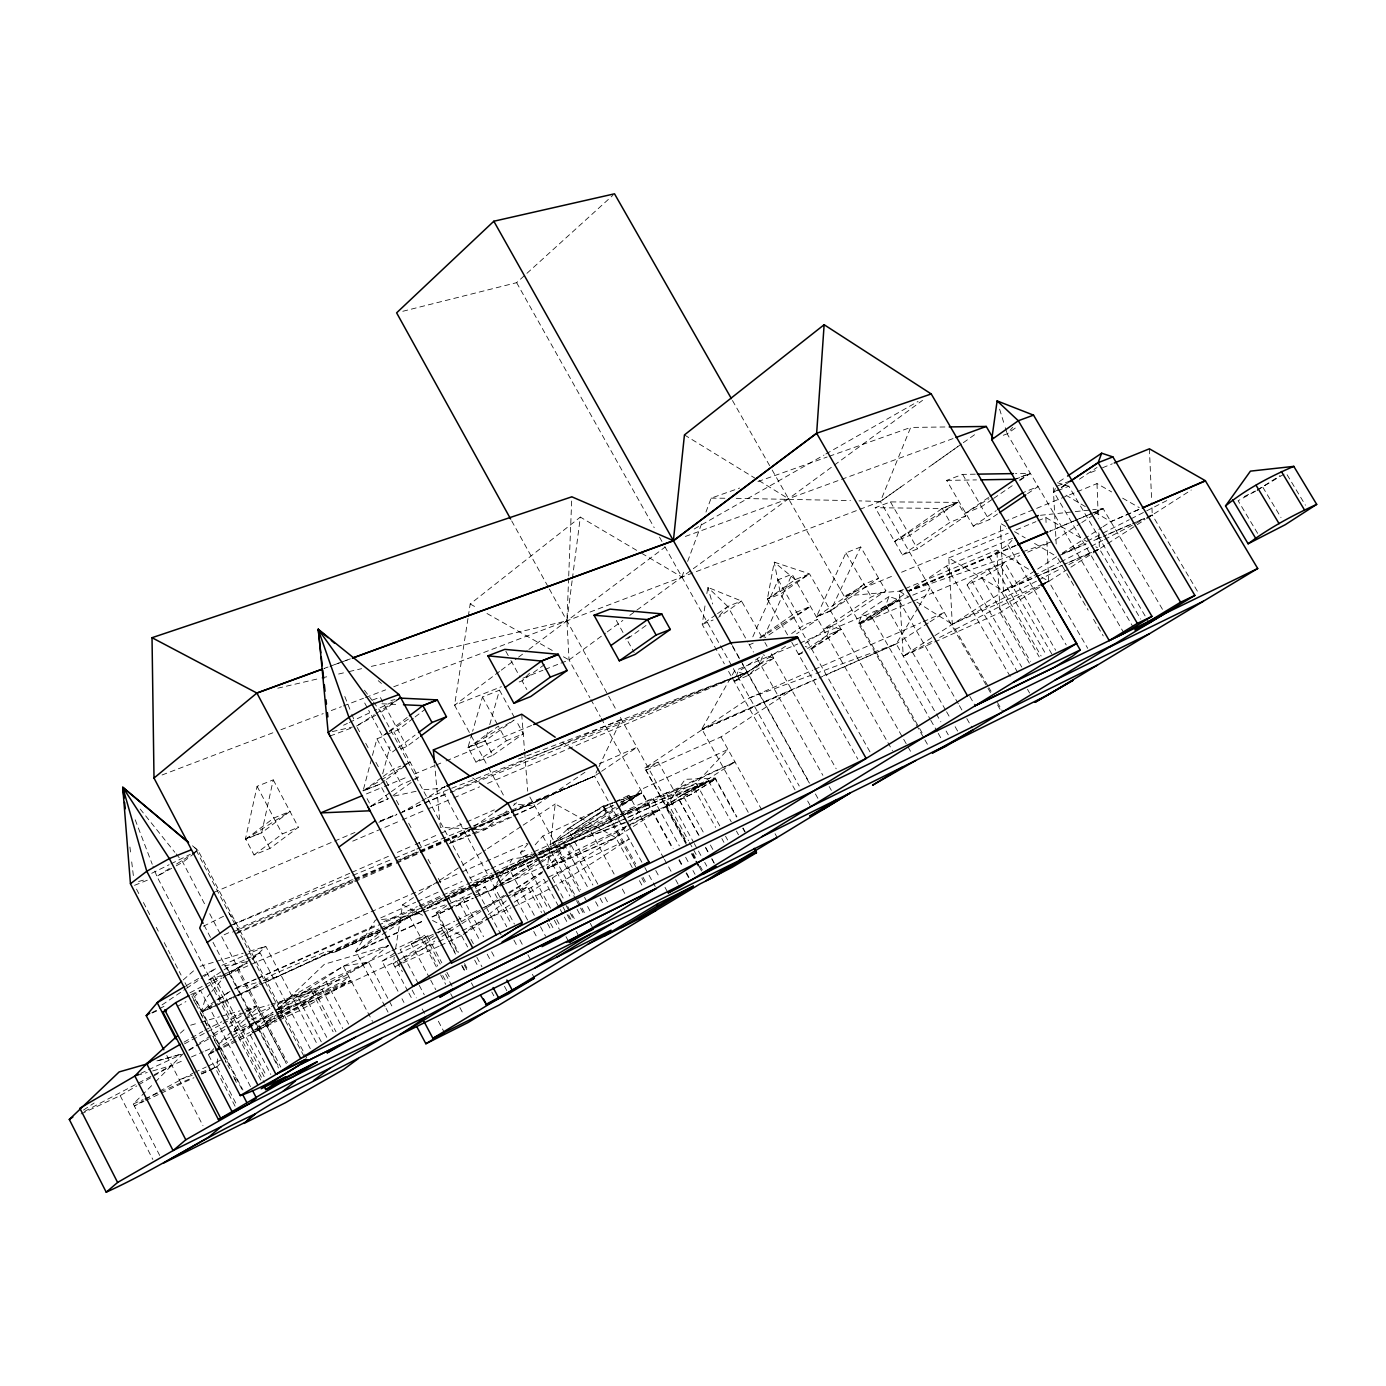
<?xml version="1.0" encoding="UTF-8"?>
<svg xmlns="http://www.w3.org/2000/svg" width="1386" height="1386" viewBox="0 0 1386 1386"><rect width="100%" height="100%" fill="white"/><g stroke="black" fill="none" stroke-linecap="round" stroke-linejoin="round"><path stroke-width="0.75" stroke-dasharray="5 3.75" d="M568.624 578.101L566.943 620.824L569.04 659.944L589.847 697.643M568.71 575.97L571.829 496.812M217.689 1058.887L216.978 1066.822L236.729 1104.954M218.572 1048.977L218.919 1045.009M632.241 867.532L615.817 837.612L555.249 803.949L547.245 868.814L615.817 837.612L628.88 822.73M572.106 580.769L566.943 620.824L370.027 666.701M572.383 578.672L580.336 517.099L637.958 551.108M704.989 605.925L702.2 624.428L724.341 663.877M706.843 593.589L707.865 587.369L741.51 601.022L763.825 640.575M467.966 618.502L454.573 705.214L487.439 765.696M468.277 616.423L470.2 603.984L580.336 517.099M407.882 991.215L393.243 963.668L394.265 957.276M395.616 948.734L402.616 904.781L416.736 895.46M787.56 634.875L767.359 599.185L774.22 562.144L809.528 573.873L911.503 753.014M269.941 848.44L261.677 832.795L273.25 779.85L257.086 786.33L245.495 838.755L254.036 854.954L269.941 848.44L298.371 827.234L273.25 779.85M384.91 780.561L379.851 784.233L363.028 791.059L371.881 757.518M372.436 755.439L376.94 738.825L384.494 735.793M382.675 773.786L390.003 746.621M472.037 733.298L467.983 747.418L476.022 762.231L492.983 755.231L485.152 740.834L489.171 726.645M489.743 724.618L499.497 690.159L482.467 697.037L472.626 731.288M958.315 703.793L898.578 599.653L888.928 596.534L885.706 605.526L858.575 623.648L923.838 738.01M681.877 576.974L684.771 569.196M687.647 561.417L701.541 523.995M705.959 512.058L711.122 498.146L739.622 488.045M945.512 709.909L885.706 605.526L898.786 600.017L872.192 617.827L858.575 623.648L861.936 614.639L888.928 596.534M762.387 656.687L759.857 663.461L734.199 681.462L737.889 671.985L761.364 655.976M802.407 652.979L798.683 654.556L800.051 650.918M811.676 649.046L841.146 629.417L830.578 626.212L827.026 635.446L809.701 649.878M1133.731 628.118L1053.88 492.082L1055.3 488.444M944.923 426.975L910.689 427.425L880.387 501.507L393.711 686.78M752.806 636.832L778.17 579.764L792.082 574.168L892.463 750.606M763.877 637.127L792.082 574.168M860.723 546.968L845.945 552.841L816.423 616.787L830.578 610.862L878.672 578.257L863.963 584.32L816.423 616.787L830.543 610.81L860.723 546.968L885.862 590.817L837.629 623.215L823.492 629.227L871.188 596.968L885.862 590.817M598.128 768.52L594.559 776.091L511.347 812.716M599.029 766.631L621.378 719.247L450.398 791.891M498.007 883.766L492.602 889.396L475.069 897.435L498.18 886.919M686.365 844.628L665.419 806.756L685.204 779.348L715.28 778.048L736.902 816.908M748.232 812.317L701.801 729.019L734.563 670.824L797.764 643.988M918.086 607.709L896.24 643.901L819.005 678.031M919.178 605.907L930.11 587.803L799.739 643.156M385.031 1006.461L355.786 951.229L375.19 920.373L415.661 902.251M499.393 879.019L492.619 889.448L474.393 895.408M500.519 877.269L512.473 858.852L533.16 856.063M1017.757 672.522L967.116 584.979L982.05 577.927L1001.021 566.597L1004.555 562.335L1055.716 650.294M534.32 915.366L510.36 871.118L522.331 857.05L531.999 852.702M1003.291 435.273L1007.154 433.818L1012.733 427.286M210.481 993L205.128 999.254L201.784 1010.706L213.409 1005.647M211.833 991.423L225.208 975.779M587.317 886.607L565.505 846.603L546.95 868.294L615.817 837.612M535.152 844.836L542.775 836.087L613.686 802.477M550.519 908.177L520.356 852.563L529.175 842.497M630.301 821.118L648.752 800.138L666.32 792.965L715.419 779.123L736.434 816.908M621.223 803.967L629.019 795.2L663.634 858.038M1012.681 538.253L946.413 566.094L909.216 590.99L989.483 557.103L1007.917 544.871L1011.936 540.419M719.542 615.505L727.771 606.462L741.51 601.022L718.572 617.255M250.502 1086.641L200.468 990.28L194.525 996.69L242.931 1090.02M967.116 584.979L971.499 580.266L988.703 569.854L1004.555 562.335M235.066 1106.201L208.298 1054.521L215.454 1046.88M627.546 814.379L696.119 783.263L727.979 749.41L640.644 789.691L631.669 799.861L619.923 805.422M219.854 1063.824L216.978 1066.822L209.286 1070.46M183.454 1053.533L155.578 1081.704M247.626 1015.002L256.427 1006.028L286.729 1064.067M529.521 673.198L522.054 680.803L516.441 683.021M159.702 1155.456L133.316 1103.932L154.089 1083.176M499.549 882.241L510.828 871.014L537.196 853.915M252.373 959.51L265.817 946.292L317.134 1044.126M255.301 1029.711L264.224 1020.945L275.658 1014.985M760.152 663.981L748.665 675.207L734.199 681.462L760.152 663.981L773.769 658.194L763.097 654.798M276.559 1010.03L324.497 964.171L388.478 945.581L368.589 962.057L322.054 989.275L276.559 1010.03L368.589 962.057L388.496 999.601M629.764 636.469L622.816 640.869M579.435 891.527L552.91 842.844L567.688 829.001L602.494 806.357L612.317 802.979M244.404 1019.905L218.312 1043.831L231.046 1036.433M245.928 1018.485L256.687 1008.627L269.109 1004.919M402.824 311.278L516.631 282.675L612.941 195.253M180.336 1033.176L185.152 1028.828M278.101 1008.662L292.048 996.309L343.347 966.181L388.478 945.581M183.195 979.937L194.56 969.975M278.136 1018.71L307.9 1001.42L322.054 989.275L342.723 1028.551M361.261 948.232L380.959 931.479L335.568 951.437L326.784 951.229L273.683 974.185L259.182 983.471M506.912 810.897L484.372 829.833L472.626 834.441M513.357 805.491L516.58 802.771M260.793 1080.11L208.68 979.919L227.113 967.844L244.577 959.892M830.578 610.862L863.963 584.32M440.609 945.425L461.555 935.671L466.597 931.738M468.277 930.422L486.763 916.007M488.444 914.691L510.273 897.66M511.954 896.344L542.203 872.747M194.698 853.083L182.813 862.231L173.545 867.289M413.357 718.26L397.921 729.989L386.382 734.597M415.072 716.96L425.363 709.147M387.578 732.31L382.536 736.122L387.837 732.622M389.258 731.046L407.744 717.064M245.738 839.223L273.856 818.017L289.986 811.416L261.677 832.795L245.738 839.223L289.986 811.416M613.149 805.578L605.491 808.956L552.997 843L570.963 835.013L605.491 808.956L613.08 805.474M499.514 671.465L454.573 705.214L501.403 686.694M501.247 670.166L516.805 658.471M518.537 657.172L527.182 650.692M528.915 649.393L665.02 547.158M401.056 748.838L406.826 746.517L418.884 737.473M254.036 854.954L282.276 833.939L298.371 827.234M396.535 748.942L391.458 752.737L368.659 710.36M398.215 747.695L415.107 735.1M501.091 934.892L381.098 712.196L399.255 698.717L390.904 700.467M212.387 1004.434L202.373 1011.849L231.306 998.908M219.057 999.479L232.415 989.587M236.954 932.587L352.858 881.253M560.984 663.132L569.04 659.944L605.509 633.159M607.241 631.895L622.868 620.408M629.816 615.315L922.539 400.346M381.496 777.685L363.028 791.059L379.366 781.08M383.177 776.455L393.243 769.161L400.797 766.06M386.59 779.348L406.843 764.656M544.525 664.552L522.054 680.803L526.853 689.552M646.032 625.467L626.801 639.293L634.147 652.511M367.065 798.613L371.101 806.15L389.639 792.861M391.337 791.649L401.455 784.407L410.862 780.491M392.966 795.581L413.305 780.994M415.003 779.781L418.381 777.355L393.953 731.999M476.022 762.231L506.34 740.817L498.354 726.16L468.156 747.73L485.152 740.834L515.367 719.178M492.983 755.231L523.319 733.731L516.354 720.997M900.917 486.936L880.387 501.507L859.025 500.866M932.31 464.674L961.035 444.317M961.537 443.953L880.387 501.507L991.198 693.866M963.305 442.706L977.407 432.709M1124.115 633.333L1007.154 433.818L1017.705 426.351M665.419 806.756L682.518 794.698L715.28 778.048L715.419 779.123L691.562 794.126L665.419 806.756L691.562 794.126L715.419 779.123L682.518 794.698L666.354 805.023L686.867 842.134M715.834 614.847L702.2 624.428L713.149 619.992M717.532 613.651L727.771 606.462L747.851 642.116M767.359 599.185L795.269 579.573L809.528 573.873L780.474 594.005L767.359 599.185L809.528 573.873M894.628 541.458L942.151 508.489L957.691 502.373L965.626 516.025L917.515 548.856L902.425 554.989L875.207 507.709L890.436 501.905L957.691 502.373L909.77 535.412L894.628 541.458L957.691 502.373L942.133 508.471L875.207 507.709M759.823 637.508L796.534 612.144L810.412 606.41L764.743 637.872M450.623 842.636L472.262 827.719M474.047 826.489L494.438 812.439M861.936 614.639L872.192 617.827L898.578 599.653M421.95 800.848L445.131 786.642L441.146 788.339L422.903 789.795M902.425 554.989L950.12 522.245L965.626 516.025M791.631 633.558L803.915 625.155L817.757 619.351L796.603 633.783M991.908 499.584L981.444 506.739L965.661 513.08L988.564 497.453M993.658 498.388L1012.854 485.273M1019.836 480.492L1030.318 473.336L1015.505 473.562M223.111 974.756L236.781 968.71L250.104 959.632M251.784 958.506L260.118 952.84L310.273 1048.578M599.843 772.504L594.559 776.091L511.347 812.3M601.611 771.309L636.902 747.314L599.289 763.825M487.56 783.419L747.349 672.193L785.671 646.136M162.023 1004.937L184.806 989.517M186.556 988.339L202.339 977.667M204.088 976.472L216.372 968.173M584.944 772.279L534.875 806.202L513.513 816.198M773.769 658.194L748.665 675.207L737.889 671.985M805.405 643.243L830.578 626.212M975.294 474.185L962.612 474.376L946.673 480.388L973.267 526.195L989.015 519.767L997.781 513.825M1027.546 493.676L1038.062 486.555L1022.764 492.74M973.267 526.195L996.257 510.654M798.683 654.556L805.768 649.774M807.536 648.579L827.026 635.446L841.146 629.417L811.295 648.371L805.197 646.448M1257.119 490.332L1280.023 475.641M1059.216 481.635L1065.886 477.165M686.365 842.948L644.923 768L749.722 697.816L812.612 670.235M903.949 594.525L859.978 623.977L911.278 601.992M215.263 1001.004L208.42 1005.578L202.373 1011.849L258.056 985.498M216.978 999.86L228.985 991.856M1068.086 482.744L1061.018 487.474L1069.819 481.496M321.275 1041.822L297.921 997.296L313.877 989.76L326.195 981.565L390.02 951.593M685.568 842.03L645.876 770.235L658.142 762.023L699.445 836.59M1053.88 492.082L1068.675 483.368M297.921 997.296L310.568 988.911L333.108 1031.773M1079.399 479.192L1097.036 467.463M83.472 1110.065L94.109 1103.031M255.821 1030.3L278.621 1015.176M280.37 1013.998L290.887 1007.016L342.74 981.479L348.943 976.766L292.048 996.309L271.465 1006.34M418.503 894.282L437.924 881.444M439.691 880.283L460.897 866.285M462.647 865.124L485.706 849.895M487.474 848.717L521.361 826.333M523.146 825.155L555.249 803.949M499.757 872.747L524.722 860.619L535.239 853.672M645.876 770.235L720.997 736.902L791.787 690.124L702.165 729.677L817.03 678.897M389.605 731.462L409.061 718.658M457.363 952.061L436.226 912.594L446.76 905.664M251.524 1024.618L242.723 1030.387L273.129 1014.205M253.291 1023.474L256.808 1021.153L280.769 1067.099M278.361 1008.852L343.347 966.181L368.589 962.057M429.677 978.273L411.417 944.022L431.098 934.164M437.889 929.711L454.712 921.17M539.622 854.989L636.694 808.974L647.401 801.94L734.978 761.936L697.539 785.827L627.009 817.861M411.417 944.022L424.844 935.238L440.627 964.777M624.878 814.431L635.706 807.345L620.287 814.466M928.291 622.938L896.24 643.901L823.579 675.71M930.075 621.777L944.299 612.456L922.695 621.95M1055.144 539.986L1080.023 523.717M1081.79 522.557L1092.463 515.592M1094.23 514.431L1103.117 508.61L1162.767 609.823M188.791 1050.051L197.696 1044.264M199.48 1043.104L211.937 1034.995M213.721 1033.835L227.945 1024.566M229.729 1023.405L245.755 1012.975M247.54 1011.815L256.427 1006.028L242.048 1010.221M214.016 1051.835L208.298 1054.521L213.687 1051.004M215.488 1049.826L231.653 1039.292M233.437 1038.131L272.955 1012.369M278.413 1013.738L264.882 1022.556L274.653 1018M280.111 1012.629L288.565 1007.12L275.052 1013.322M527.598 920.096L514.258 895.443L531.133 887.525L543.832 879.261L559.251 907.639M386.382 927.962L408.073 913.911L443.347 897.92M538.946 852.788L544.161 849.41L570.27 843.641L627.737 821.881M539.83 858.87L492.619 889.448L510.776 923.076M541.649 857.691L547.418 853.689L708.523 780.907L731.254 821.777M1062.178 553.17L1101.818 527.477M1102.979 526.715L1110.81 521.656L1140.332 508.835L1110.81 521.656L1092.982 511.122M450.485 907.293L459.771 903.152L474.272 893.762M476.074 892.601L485.135 886.728L506.722 926.732M397.99 991.233L382.051 961.226L396.552 951.853M514.258 895.443L527.616 886.797L541.562 912.525M512.941 906.946C554.192 888.894 591.475 863.582 629.175 839.102L547.713 877.425M233.853 1031.565L250.121 1021.101M251.923 1019.94L270.01 1008.315M552.91 842.844L605.491 808.956L635.706 863.98M620.478 806.6L588.496 827.217L570.963 835.013L615.349 807.362M622.262 805.457L641.822 792.861L672.712 848.856M539.864 863.218L514.812 879.348L503.499 884.476M541.476 862.179L570.27 843.641L672.401 803.949L708.523 780.907L682.518 794.698L704.209 833.87M382.051 961.226L424.636 941.614L436.313 934.095M437.976 933.038L442.983 929.815L456.185 954.452M402.131 962.075L394.871 966.735L439.986 945.72M403.95 960.914L434.771 941.094M442.03 936.434L460.169 924.774M461.988 923.613L485.568 908.454M487.387 907.293L507.328 894.472M509.147 893.294L541.805 872.314M359.58 731.825L356.514 726.108L374.324 714.691M376.108 713.547L399.255 698.717L374.289 710.602M257.363 984.632L248.302 990.436L215.35 1004.798M597.799 884.129L567.619 828.88L602.563 806.479L612.369 803.066M1039.691 587.196L1000.051 612.612L903.239 656.132L899.358 591.146L903.343 589.466M1041.475 586.035L1145.131 519.594M1146.794 518.52L1191.267 490.003M492.896 888.842L503.205 882.258M504.972 881.132L536.382 861.018M541.735 857.587L547.089 854.174L569.854 895.997M432.519 920.46L461.555 935.671L488.773 918.364M490.592 917.203L512.37 903.36M514.189 902.217L550.485 879.14M552.304 877.979L632.172 827.199M633.281 826.506L659.441 809.874L672.401 803.949M169.421 868.502L156.878 876.385L264.258 1082.778M176.594 863.998L190.922 854.989M192.723 853.863L198.094 850.484L306.704 1057.951M760.117 637.993L810.412 606.41M393.243 963.668L400.571 959.147M402.408 958.021L439.085 935.446M440.904 934.32L459.251 923.024M461.07 921.898L483.073 908.35M484.909 907.206L506.912 893.658M508.749 892.532L545.408 869.958M1257.241 490.038L1284.233 474.047M965.661 513.08L988.998 498.735M1019.542 479.954L1030.318 473.336L1014.881 479.261M381.185 779.971L401.143 767.757M402.962 766.649L410.221 762.196L402.685 765.297M468.156 747.73L513.548 720.287M570.963 835.013L616.389 808.003M618.191 806.912L641.822 792.861L614.293 802.303L641.822 792.861L617.238 806.34M498.18 886.174L492.619 889.448L496.638 887.577M500.017 885.082L536.988 863.27M538.842 862.179L570.27 843.641L569.733 854.365L547.245 868.814L630.925 824.861M858.575 623.648L898.786 600.017M186.746 985.394L199.671 977.823M201.507 976.732L216.268 968.069M203.811 988.582L192.949 994.94L243.018 1091.458M205.63 987.508L221.916 977.962M223.735 976.905L247.262 963.097M81.046 1113.946L120.184 1095.616L136.816 1085.914M138.652 1084.822L171.899 1065.401L183.645 1060.307M143.33 1100.692L134.355 1105.941L143.953 1101.385M145.132 1099.635L157.692 1092.289M159.494 1091.232L192.758 1073.318M189.016 1050.293L211.296 1037.386M213.149 1036.295L242.845 1019.074M232.865 1035.377L247.436 1026.939M249.255 1025.883L272.921 1012.144M215.921 1050.952L250.242 1034.909L276.282 1019.784M184.078 1042.116L189.691 1038.894M191.563 1037.802L202.772 1031.34M204.643 1030.266L221.795 1021.777M694.178 529.019L823.994 455.058M825.865 453.984L918.069 401.455M177.339 1006.461L185.932 1001.576M356.514 726.108L375.831 715.176M420.183 801.853L402.529 811.815L422.574 803.689L398.718 813.842M171.691 868.294L156.878 876.385L153.014 866.267M1255.214 491.372L1238.114 500.71L1259.493 536.451M451.957 902.684L485.135 886.728M208.298 1054.521L213.929 1051.506M215.818 1050.501L249.636 1032.483M251.524 1031.479L275.953 1018.45M277.824 1017.445L307.9 1001.42L326.767 1037.334M84.494 1111.433L171.899 1065.401L149.272 1071.915M276.975 1019.611L252.321 1032.622L276.888 1021.205M278.881 1018.606L350.97 980.578L343.451 982.795L274.948 1013.634M184.529 1043.797L190.194 1040.817M192.1 1039.812L256.427 1006.028L242.966 1012.161M632.813 823.856L659.441 809.874L629.729 821.118M151.94 1012.629L157.657 1009.649M159.563 1008.662L167.169 1004.677M190.003 992.757L203.326 985.81M205.215 984.822L247.089 962.958M277.564 1013.98L350.97 980.578L299.567 1010.654L278.777 1020.321M382.865 930.474L424.896 909.164L382.345 929.59M258.177 986.208L233.229 998.041M265.8 982.258L378.586 929.001M931.946 641.389L903.239 656.132L1056.86 556.618L1034.112 543.156M939.604 637.456L1039.119 586.33M1041.025 585.36L1048.682 581.427L1046.898 541.008M987.785 685.723L952.286 624.116L948.769 557.934L1003.499 591.164L1032.102 576.524M1034.008 575.554L1058.817 562.855M1060.723 561.884L1089.327 547.227M1091.232 546.257L1102.684 540.401M1104.59 539.414L1144.645 518.918M1146.551 517.931L1152.268 515.003L1151.749 502.823M1036.416 581.202L952.39 624.289L916.943 602.148M1038.322 580.232L1061.226 568.468M1068.866 564.552L1091.787 552.806M1093.693 551.836L1099.427 548.891L1098.821 532.865M1062.577 553.707L1085.429 542.065M1087.334 541.077L1129.243 519.733M1131.149 518.762L1167.358 500.311M1244.178 496.586L1255.37 490.973M626.992 825.969L546.205 865.072M628.897 825.016L659.441 809.874M203.395 926.229L223.718 916.198M151.715 873.301L169.109 864.743M171.032 863.79L190.367 854.278M192.308 853.326L198.094 850.484L191.563 844.992M245.27 1019.108L269.594 1007.258M472.886 885.827L497.834 873.682M472.955 885.983L497.938 873.908M499.861 872.972L618.173 815.817M620.114 814.881L635.706 807.345M621.257 816.094L734.978 761.936M259.979 984.597L328.118 953.759L335.741 951.784L380.405 930.508M343.537 725.225L347.384 723.405M349.307 722.487L372.366 711.52M615.609 801.558L629.019 795.2M425.069 909.268L386.261 927.234M427.009 908.35L471.656 887.196M473.596 886.26L496.898 875.224M498.839 874.306L537.681 855.907M145.876 1100.484L159.338 1094.108M161.261 1093.207L193.919 1077.736M201.611 1074.098L207.363 1071.361M277.633 1004.417L310.568 988.911M456.635 920.252L479.66 909.407M481.566 908.506L504.591 897.66M506.514 896.742L527.616 886.797M194.698 1072.4L206.271 1066.943M208.212 1066.042L225.589 1057.847M391.961 950.692L424.844 935.238M511.573 817.116L484.372 829.833L469.698 828.984M380.544 928.1L419.508 909.857M421.448 908.939L442.879 898.908M444.837 898.007L493.537 875.207M495.495 874.289L534.424 856.184M233.939 1031.842L247.28 1025.605M249.185 1024.722L256.808 1021.153M276.611 1017.081L395.755 961.572M397.695 960.654L436.763 942.445M438.721 941.544L460.204 931.531M462.162 930.612L510.984 907.865M520.356 852.563L528.083 848.977M140.714 1073.353L146.535 1070.65M148.475 1069.749L181.514 1054.434M618.347 815.349L548.925 847.383L538.288 854.4L621.032 816.198M433.246 934.285L400.173 949.497L418.243 983.471M435.204 933.402L442.983 929.815M328.118 953.759L378.517 930.786M224.151 934.805L229.781 932.241M246.517 959.008L260.118 952.84M495.997 877.373L625.051 818.762M383.333 939.223L356.011 951.68L409.528 916.631L494.04 878.256L470.287 888.686M385.291 938.339L424.324 920.564M432.12 916.995L473.111 898.336M500.017 886.087L544.23 865.973M223.718 1020.91L241.043 1013.027M445.304 897.037L466.857 887.248M468.815 886.364L533.489 857.033M535.446 856.15L619.698 817.931M380.353 929.833L275.329 977.338L258.974 981.998M382.293 928.949L409.528 916.631L421.69 912.646M644.923 768L658.142 762.023M533.939 851.818L648.752 800.138M355.786 951.229L383.142 938.876M385.1 937.993L424.203 920.339M432.016 916.804L473.076 898.267M417.584 901.385L438.79 891.874M444.56 889.292L462.023 881.461M469.785 877.979L489.189 869.299M491.129 868.416L512.473 858.852M256.012 978.984L234.373 988.703L256.115 979.122M257.969 978.1L375.952 925.155M383.818 921.621L417.255 906.617M419.23 905.751L440.852 896.032M442.827 895.148L491.978 873.093M493.953 872.21L531.306 855.439M381.531 919.576L409.251 916.111L419.092 911.693M426.975 908.142L442.723 901.073M444.698 900.19L468.329 889.569M495.893 877.182L535.273 859.476M537.248 858.592L547.089 854.174L541.129 854.971M335.741 951.784L380.959 931.479M1042.705 583.887L952.286 624.116M1044.663 583.004L1048.596 581.254L1087.733 648.336M190.818 994.576L200.468 990.28M510.36 871.118L565.505 846.603M436.226 912.594L437.491 913.079L448.631 908.107M208.68 979.919L221.154 975.623M620.789 802.182L641.822 792.861L620.737 802.113M152.079 1013.027L157.917 1010.446M133.316 1103.932L143.053 1099.618M144.993 1098.752L158.61 1092.705M160.551 1091.839L191.684 1078.031M201.42 1073.717L207.259 1071.135M209.199 1070.269L216.978 1066.822L209.043 1069.524M1003.499 591.164L1034.822 577.373M1036.78 576.507L1062.23 565.28L1003.412 591.025L1041.129 655.994M1091.596 552.338L1064.188 564.431L1091.579 552.338M1093.554 551.472L1099.427 548.891L1140.661 619.04M235.949 933.921L352.841 882.466M354.833 881.6L394.456 864.171M396.431 863.287L469.733 831.028M471.725 830.162L509.355 813.599M258.091 978.256L418.07 907.674M420.045 906.808L441.77 897.21M449.67 893.727L465.471 886.763M473.371 883.28L493.121 874.566M495.097 873.682L524.722 860.619M370.062 806.6L388.53 798.475M233.039 924.497L349.844 873.249M351.819 872.383L389.431 855.872M397.349 852.407L413.201 845.46M415.176 844.594L438.929 834.164M440.904 833.298L464.656 822.886M466.649 822.002L494.352 809.857M814.587 669.369L920.72 622.816M1093.537 551.472L1099.427 548.891L1095.824 546.794M227.183 974.912L248.908 965.401M250.866 964.535L434.424 884.043M436.399 883.177L460.083 872.782M462.058 871.915L527.2 843.364M1058.8 555.769L1086.07 543.884L1062.646 553.967M1093.849 540.488L1101.645 537.092L1093.814 540.419M1152.268 515.003L1146.43 517.55L1152.268 515.003L1198.994 593.918M701.801 729.019L815.713 679.157M449.133 843.658L470.564 834.303M472.522 833.436L511.503 816.423M513.444 815.574L534.875 806.202L514.085 803.897M354.833 880.405L394.456 863.149M396.448 862.3L418.226 852.806M420.218 851.957L469.75 830.405M471.725 829.538L509.372 813.166M221.933 965.332L242.914 956.236M244.837 955.404L265.817 946.292L245.27 952.563M191.493 1056.912L203.24 1051.801M205.197 1050.952L211.088 1048.405M232.571 932.12L353.239 880.11M355.214 879.261L392.792 863.062M400.71 859.649L418.503 851.974M420.495 851.125L442.238 841.735M444.23 840.886L509.494 812.75M511.486 811.901L594.559 776.091L643.78 865.678M352.72 841.146L400.311 820.772M402.286 819.923L426.091 809.736M428.066 808.887L451.871 798.7M453.846 797.851L479.625 786.815M913.253 601.16L1019.819 555.526M1027.719 552.148L1047.452 543.693M834.112 632.432L838.339 630.613M352.425 879.625L237.301 928.828L239.934 930.387M354.4 878.776L394.092 861.797M396.084 860.949L417.914 851.61M419.906 850.761L441.736 841.441M443.711 840.592L469.525 829.556M471.5 828.707L509.216 812.577M511.191 811.728L594.559 776.091L510.672 810.55M1016.059 545.599L909.216 590.99L1051.333 541.857M1077.407 519.542L1049.704 531.306L1073.388 521.119M1079.382 518.71L1091.25 513.652M1093.225 512.82L1103.117 508.61L1092.67 509.736M213.825 892.393L354.972 832.432M378.828 822.296L396.725 814.691M424.549 802.875L448.423 792.74M905.335 588.617L996.846 550.051L1031.323 570.841M1015.886 545.304L908.835 590.332L844.057 596.084L893.623 575.536M1075.363 520.287L1087.265 515.28M1089.24 514.449L1103.117 508.61M412.733 779.694L418.381 777.355M506.34 740.817L523.319 733.731M366.441 793.918L382.38 787.317M384.372 786.486L406.271 777.407M414.241 774.098L434.147 765.852M436.14 765.02L444.109 761.728M446.101 760.897L531.722 725.38M901.558 572.245L1006.652 528.672M948.769 557.934L1008.176 533.212M1016.111 529.902L1035.948 521.656M1037.923 520.824L1045.858 517.532L1086.832 541.528M749.341 644.767L753.239 643.139M272.955 1014.448L262.993 1018.589L251.178 1018.935M371.101 806.15L387.889 799.22L379.851 784.233L362.872 790.765M380.093 821.101L396.916 814.136M1004.278 521.656L1059.493 498.977M1061.468 498.18L1075.293 492.498M1077.268 491.701L1097.002 483.593L1111.659 491.926M231.064 925.363L350.901 876.16M352.893 875.328L392.844 858.939M394.837 858.107L414.812 849.913M416.805 849.081L508.679 811.364M380.37 821.014L396.413 814.518M424.48 803.118L448.648 793.139M450.554 792.549L747.349 672.193L515.679 760.065M1057.223 486.088L1069.039 481.306M1090.713 472.539L1098.596 469.352M1102.546 467.758L1112.3 463.808M1057.657 490.696L1068.831 486.226L1148.18 621.153M134.529 885.325L147.574 880.11M1014.985 479.435L1030.318 473.336M522.851 678.222L542.931 670.27M544.941 669.473L558.991 663.911M427.252 797.868L747.349 672.193M451.091 842.896L470.668 835.204M467.983 747.418L485.152 740.834M162.058 774.982L272.851 732.796M280.908 729.729L323.215 713.617M331.271 710.55L341.337 706.721M343.347 705.959L363.496 698.284M365.506 697.522L385.654 689.847M636.694 808.974L697.539 785.827M372.453 700.069L380.197 697.141L406.826 746.517M445.183 786.798L441.146 788.339L514.431 924.081M330.024 736.035L350.849 728.239M245.495 838.755L261.677 832.795M749.722 697.816L813.946 674.185M815.956 673.44L896.24 643.901L940.851 721.846M350.346 658.852L330.041 666.302L350.363 658.887M685.36 536.451L953.949 438.253M757.934 481.548L827.147 457.016M829.192 456.306L910.689 427.425M179.244 1079.677L193.156 1074.947M201.091 1072.227L207.051 1070.2M423.718 911.988L446.015 904.694M448.042 904.036L472.366 896.066M200.069 966.388L214.449 961.988M216.511 961.364L243.208 953.204M271.136 1004.313L322.054 989.275M190.627 1025.207L198.856 1022.816M200.918 1022.21L219.421 1016.822M221.483 1016.215L239.986 1010.827M136.937 1075.449L147.211 1072.504M234.459 988.998L256.93 982.587M158.645 1060.602L181.393 1054.122M522.331 857.05L536.659 853.031M538.704 852.459L570.252 843.589L592.879 885.048M138.583 881.496L146.725 879.226M278.517 1009.493L307.9 1001.42M156.895 1060.862L181.41 1054.088M277.841 688.184L319.75 678.412M321.847 677.927L330.214 675.97M338.6 674.029L346.985 672.071M349.064 671.586L361.642 668.658M332.224 731.617L352.477 727.026M394.074 796.049L416.736 791.146M224.272 965.869L246.795 961.728M1040.453 515.297L1090.591 509.961M567.619 828.88L588.496 827.217L614.137 874.064M682.518 794.698L691.562 794.126M946.673 480.388L976.506 479.902M711.122 498.146L725.762 498.25M736.226 498.336L850.467 500.606M381.93 703.776L399.168 704.556M467.584 828.863L440.315 827.303L434.702 764.725M1057.535 482.744L1068.831 486.226M402.616 904.781L423.18 915.557M470.2 603.984L477.65 608.211M486.988 613.496L554.123 651.507M563.444 656.773L569.04 659.944M1122.66 498.18L1139.275 507.623M1005.664 526.42L1000.328 523.267L1003.412 591.025M1014.552 531.652L1025.224 537.924M1065.938 495.166L1085.827 506.895M641.683 553.309L681.912 577.044M1041.683 577.078L1048.596 581.254M684.441 434.927L788.513 498.735M899.358 591.146L908.159 596.638M562.248 742.047L565.765 744.473M472.609 777.979L477.737 781.652M198.094 850.484L191.84 845.477M795.269 579.573L774.202 562.162L780.474 594.005L870.477 752.754M635.672 866.787L602.494 806.357L605.422 808.835L605.89 812.543M378.222 680.665L381.445 683.454M602.494 806.357L605.491 808.956M727.771 606.462L707.83 587.369L712.612 603.984M140.177 809.026L174.809 852.251M176.143 853.915L182.813 862.231L205.734 906.115M364.431 690.211L372.124 700.363M373.406 702.044L381.098 712.196M229.262 913.461L235.915 922.73M1287.092 474.74L1305.439 505.214M1262.819 487.231L1281.01 517.55M1057.934 558.454L1074.115 586.122M1078.429 593.503L1088.131 610.1M1093.537 619.317L1103.239 635.914M1007.917 544.871L1066.198 644.958M962.612 474.376L989.015 519.767M1001.021 566.597L1051.749 653.897M989.483 557.103L1046.205 654.781M988.703 569.854L1039.205 656.877M942.151 508.489L950.12 522.245M982.05 577.927L1030.387 661.347M1029.365 663.166L1000.051 612.612L996.846 550.051M971.499 580.266L1021.759 667.099M1027.459 689.292L1029.607 693.017M946.413 566.094L1011.33 678.447M890.436 501.905L917.515 548.856M988.859 687.577L991.007 691.302M997.435 702.477L1002.806 711.78M997.556 704.902L1001.853 712.352M969.853 696.482L975.172 705.734M959.389 705.63L962.577 711.191M966.822 718.606L972.14 727.875M946.586 711.78L949.774 717.376M955.127 726.697L959.389 734.147M845.945 552.841L871.188 596.968M946.101 731.028L948.284 734.84M872.192 617.827L929.729 718.468M930.786 720.322L937.179 731.513M938.235 733.367L941.44 738.963M732.466 400.519L771.084 468.173M772.158 470.045L923.353 735.048M924.912 739.899L928.118 745.512M778.17 579.764L803.915 625.155M791.804 642.394L857.83 759.06M764.899 642.463L767.099 646.361M771.274 653.759L836.174 768.797M748.908 643.988L753.464 652.078M757.362 659.008L822.886 775.328M829.174 786.52L831.34 790.349M732.362 645.564L809.77 783.246M732.709 646.812L741.181 661.902M742.238 663.773L809.06 782.64M815.418 793.935L818.589 799.601M516.631 282.675L654.209 527.702M659.511 537.127L663.738 544.663M664.795 546.552L799.237 786.018M807.657 801.004L810.827 806.652M728.551 671.396L795.044 789.899M720.997 736.902L763.651 813.27M775.069 833.714L777.182 837.49M743.087 827.996L745.148 831.704M742.74 828.239L744.854 832.016M736.434 831.063L738.495 834.788M616.32 620.443L623.648 633.627M696.119 783.263L720.356 826.922M725.554 836.26L727.633 840.003M693.918 788.236L715.644 827.407M721.863 838.599L723.925 842.324M710.412 845.044L713.513 850.64M679.625 800.519L699.41 836.226M705.647 847.487L710.862 856.894M711.902 858.766L713.981 862.525M705.63 847.764L707.692 851.489M711.832 858.956L715.956 866.406M666.32 792.965L693.243 841.649M694.282 843.537L697.418 849.185M698.457 851.073L703.672 860.481M704.712 862.369L706.791 866.146M511.694 520.911L548.302 587.11M549.341 588.998L616.302 710.065M620.374 717.428L688.599 840.817M689.5 842.445L697.903 857.657M693.035 853.274L696.101 858.835M700.207 866.25L702.269 869.958M692.584 854.192L700.866 869.178M691.822 853.378L698.094 864.708M699.133 866.596L703.326 874.15M691.597 854.105L699.965 869.247M653.343 798.821L679.331 845.893M685.62 857.258L688.755 862.941M692.948 870.529L695.044 874.323M590.886 699.514L600.242 716.475M601.281 718.364L673.18 848.665M679.279 859.701L682.466 865.488M686.555 872.885L689.674 878.568M678.88 860.048L681.981 865.644M686.087 873.111L689.188 878.707M664.379 859.233L671.569 872.262M675.675 879.712L679.764 887.161M655.751 870.547L659.857 878.031M665.003 887.369L668.104 892.982M644.819 867.567L655.249 886.538M643 877.269L646.119 882.951M641.839 878.014L645.945 885.498M639.431 880.63L642.498 886.243M505.838 651.229L509.892 658.627M510.897 660.464L520.027 677.096M622.349 889.05L625.433 894.68M499.497 690.159L514.362 717.376M605.024 897.366L608.107 903.031M600.069 898.232L603.153 903.88M595.599 901.766L598.7 907.449M482.467 697.037L497.366 724.341M529.868 796.985L580.405 889.76M584.545 897.348L586.625 901.143M587.577 906.461L590.627 912.075M542.775 836.087L576.853 898.648M577.875 900.553L580.977 906.253M582.016 908.142L585.117 913.842M590.28 923.336L593.381 929.036M565.401 880.266L575.502 898.804M576.507 900.657L579.539 906.219M580.543 908.073L584.58 915.505M577.096 909.32L581.236 916.926M552.356 878.239L563.617 898.942M567.706 906.461L574.878 919.646M566.06 905.474L569.144 911.156M570.166 913.045L574.289 920.616M488.461 767.584L504.885 797.816M568.572 914.985L571.742 920.858M563.097 907.172L566.146 912.75M567.151 914.621L571.205 922.071M576.264 931.392L578.291 935.117M560.273 909.528L563.357 915.21M564.379 917.099L567.463 922.764M556.704 919.594L560.845 927.199M566.008 936.711L569.092 942.411M540.28 894.213L547.331 907.206M554.365 920.2L559.407 929.469M531.133 887.525L549.497 921.413M550.519 923.301L554.608 930.838M547.522 923.544L551.507 930.89M540.471 926.732L545.599 936.208M533.749 931.461L536.832 937.161M519.854 939.881L522.886 945.495M527.927 954.833L529.937 958.575M513.911 940.072L518.017 947.695M532.415 974.358L534.459 978.169M364.709 702.997L367.671 708.523M376.94 738.825L401.455 784.407M462.266 897.158L483.541 936.728M491.649 951.801L495.703 959.337M459.771 903.152L480.076 940.938M487.196 954.174L491.25 961.728M504.452 986.295L507.501 991.96M365.713 743.242L369.802 750.865M375.935 762.283L380.024 769.906M386.157 781.323L389.241 787.04M396.396 800.363L399.463 806.08M408.662 823.215L411.729 828.949M418.884 842.255L421.95 847.989M428.083 859.389L432.172 867.012M438.305 878.429L442.394 886.052M448.527 897.47L451.593 903.187M458.749 916.51L461.815 922.227M471.015 939.362L474.081 945.079M476.871 957.362L481.947 966.787M461.555 935.671L467.602 946.933M474.67 960.1L478.69 967.601M491.805 992.029L493.814 995.789M437.491 913.079L458.523 952.355M464.535 963.582L468.555 971.066M464.397 965.21L468.433 972.729M462.266 965.834L466.32 973.405M471.396 982.882L473.44 986.676M441.285 927.494L455.526 954.088M461.625 965.488L465.696 973.093M427.702 936.399L441.839 962.854M446.898 972.314L450.935 979.867M445.564 974.012L452.46 986.936M424.636 941.614L437.716 966.094M442.758 975.519L446.777 983.055M459.857 1007.553L463.877 1015.089M409.251 916.111L436.642 967.411M440.661 974.93L445.686 984.337M450.693 993.745L453.707 999.375M430.7 980.162L435.776 989.673M419.248 985.359L424.272 994.802M438.34 1021.222L444.369 1032.535M397.401 962.386L402.373 971.707M412.127 990.054L416.268 997.851M422.176 1008.956L425.19 1014.621M408.887 993.104L411.885 998.752M401.975 998.734L403.967 1002.476M389.483 1001.489L393.468 1008.991M386.036 1008.35L388.045 1012.144M257.086 786.33L282.276 833.939M343.347 966.181L372.505 1021.343M326.195 981.565L348.648 1024.185M313.877 989.76L335.949 1031.738M196.119 850.138L304.643 1057.501M209.719 913.755L220.669 934.736M221.673 936.641L287.439 1062.594M236.781 968.71L286.348 1063.668M227.113 967.844L278.638 1066.648M204.106 925.207L212.041 940.436M213.028 942.341L278.534 1067.948M250.242 1034.909L270.824 1074.445M214.154 975.519L266.528 1076.125M213.34 979.088L265.107 1078.551M136.504 889.136L139.484 894.871M143.434 902.511L146.414 908.228M147.401 910.152L151.369 917.792M156.306 927.338L158.299 931.149M164.241 942.601L170.183 954.07M171.171 955.976L181.081 975.068M185.031 982.709L188.011 988.443M191.961 996.084L203.846 1019.005M204.833 1020.91L208.801 1028.551M212.768 1036.191L218.711 1047.643M219.698 1049.548L229.591 1068.641M233.558 1076.281L236.538 1082.016M193.78 1000.259L195.738 1004.053M200.658 1013.53L203.603 1019.23M204.591 1021.118L208.524 1028.707M214.432 1040.089L216.389 1043.883M221.31 1053.36L226.23 1062.837M234.095 1078.013L237.041 1083.713M166.77 1055.456L202.98 1125.727M120.184 1095.616L152.841 1159.458M344.802 696.5L351.056 712.3M351.836 714.275L354.175 720.183M135.204 819.784L152.235 864.258M999.618 409.165L1004.642 425.606M1005.266 427.668L1007.154 433.818M129.92 847.019L130.682 853.412M131.705 861.919L133.506 876.801M521.708 714.223L524.532 750.554M524.688 752.702L527.685 791.163M1053.291 487.681L1056.201 543.936M1045.858 517.532L1046.135 523.925M1149.41 448.804L1151.662 500.796M1097.002 483.593L1098.301 518.728M470.963 886.763L426.801 908.228L471.032 886.919M1048.682 581.427L1040.834 584.927L1048.682 581.427M1130.855 524.341L1103.585 536.243L1130.837 524.324M1144.472 518.399L1132.795 523.492L1144.472 518.399M327.997 667.03L323.943 668.52L328.014 667.064"/><path stroke-width="1.5" d="M1076.662 643.399L967.463 695.72L816.649 433.264L824.133 324.722L931.236 393.953L1076.662 643.399L679.764 887.161L668.104 892.982L679.157 886.208M756.479 852.061L723.838 869.299L706.236 880.612L732.172 867.307L756.409 852.788L754.417 848.353M991.7 439.639L997.123 400.918L1033.523 415.142L1151.939 616.354L1124.115 633.333L1109.25 640.557L991.7 439.639L1018.312 420.738L1033.523 415.142M621.534 927.58L657.241 906.08L657.588 903.828L693.295 886.174L638.755 919.039M522.193 922.47L521.361 924.687L502.113 936.78L477.148 950.779L451.49 963.097L450.745 961.659L472.713 947.92L496.205 934.84L522.193 922.47L398.995 694.525L318.33 629.313L328.17 732.536L330.024 736.035M1069.853 481.566L1098.145 462.664L1101.662 453.205L1112.889 456.895L1194.871 595.408L1149.271 622.99L1134.822 629.972L1180.595 602.234L1194.871 595.408M213.825 892.393L199.705 928.048L275.935 1074.323L305.648 1059.406L307.692 1059.857L261.174 1088.772L285.759 1076.662L265.696 1089.569L263.738 1085.792M1225.536 505.942L1250.432 471.136L1293.796 466.372L1316.7 504.383L1285.29 524.688L1248.128 543.78L1225.536 505.942C1245.893 489.362 1269.68 476.68 1293.796 466.372M423.908 1021.361L432.917 1038.305L498.856 1005.197L700.276 883.8L713.062 877.442L749.861 855.214L454.712 1001.264L426.195 1016.51L322.176 1066.718L218.434 1119.628L162.907 1012.127L175.675 1002.684L188.929 995.581M163.825 1049.756L146.24 1015.609L157.207 1002.702L181.566 981.357M426.195 1016.51C373.475 1056.392 310.169 1078.481 254.781 1114.171C203.777 1137.386 157.311 1169.091 106.22 1192.185L69.3 1119.455L119.179 1071.915L148.319 1063.564M177.131 1036.087L146.673 1063.668L134.875 1076.038L79.851 1108.228L117.602 1182.449L106.22 1192.185M731.41 398.648L614.518 193.815L493.832 221.24L396.621 312.838L510.637 519.022M218.434 1119.628L280.96 1082.726L777.182 837.49L849.913 793.139L823.89 809.026L809.719 816.077L836.624 799.722M252.477 1090.418L256.393 1097.972L249.844 1103.36L185.793 1139.794L173.094 1150.571L117.602 1182.449M381.548 1038.478L329.799 1068.294L282.935 1091.388L221.223 1126.662L208.801 1137.04L163.6 1163.079L245.634 1122.123L254.781 1114.171L243.988 1123.44L285.533 1102.684L343.641 1069.455L358.489 1058.471M282.935 1091.388L295.53 1080.924M275.935 1074.323L300.71 1058.506L154.002 778.048L256.895 693.052L321.916 669.265M1014.639 537.439L1080.214 649.947L1072.677 656.08L1053.689 667.671L975.172 705.734L1257.708 568.503L1205.3 480.665L1149.41 448.804L1114.257 463.028M320.79 652.858L318.191 629.4L328.032 637.664M1248.128 543.78C1269.195 527.962 1292.757 515.297 1316.7 504.383M824.133 324.722L684.441 434.927L673.388 540.661L352.39 658.125L673.475 540.8L816.649 433.264L931.236 393.953M318.191 629.4L348.925 717.29L472.713 947.92M307.692 1059.857C286.209 1073.197 264.102 1087.525 240.263 1095.598L130.457 883.766L146.777 871.257L169.352 858.592L191.164 849.826M409.424 715.8L422.869 705.63L437.3 699.895L446.465 716.787L420.616 736.174M313.479 1080.612L329.799 1068.294M816.649 433.264L673.388 540.661L571.829 496.812L152.027 637.699L154.002 778.048M418.485 732.57L431.999 722.487L446.465 716.787M505.214 687.456L541.476 661.053L558.194 654.261L567.151 670.512L530.699 696.552L513.894 703.326L487.907 655.838L504.816 649.376L558.194 654.261M338.825 847.089L375.346 820.633M513.894 703.326L550.311 677.113L567.151 670.512M207.224 942.48L231.064 925.363M670.322 629.452L635.204 654.4L619.317 660.81L594.022 615.245L610.031 609.13L661.607 613.859L670.322 629.452L656.098 635.013L619.317 660.81M610.862 645.581L647.522 619.611L661.607 613.859M495.391 811.78L507.848 803.204L595.668 765.003L648.995 861.971L586.625 901.143L536.573 926.298L502.096 941.995L562.456 903.689L648.995 861.971M990.314 496.257L1014.985 479.435M146.24 1015.609L149.74 1013.235M999.531 512.647L1025.796 494.854M998.024 509.459L1022.764 492.74M1067.549 476.056L1101.662 453.205M1069.819 481.496L1098.145 462.664L1112.889 456.895M69.3 1119.455L72.852 1117.099M398.995 694.525L372.106 704.4L348.925 717.29L328.17 732.536L450.987 962.023L300.71 1058.506L1001.853 712.352M240.263 1095.598L280.526 1071.759L305.648 1059.406M355.474 1037.161L327.131 1052.944L339.968 1044.819L301.49 1063.876L656.288 888.443L571.586 930.335L558.697 938.374L541.961 946.638L555.491 938.235L469.767 980.682L439.83 997.296L453.447 988.772M502.113 936.78L516.476 927.84L866.181 758.454L797.296 636.85L730.82 642.827L533.697 724.566M271.465 1085.619L317.186 1061.78L293.174 1076.749L265.696 1089.569M566.458 942.463L591.649 928.481M967.463 695.72L569.092 942.411L593.381 929.036M454.712 1001.264L400.052 1034.805L611.105 930.197L432.917 1038.305M703.326 874.15L715.956 866.406L702.945 872.92M1109.25 640.557L1137.352 623.388L1151.939 616.354M534.979 967.913L590.557 934.043M485.533 1004.659L534.459 978.169L508.506 993.849L486.59 1004.729L480.509 995.269M901.957 767.324L872.608 785.186L915.765 760.481M556.895 957.068L613.444 922.712M416.909 1026.87L425.866 1043.745L444.369 1032.535M1164.933 613.496L945.702 746.413L932.397 753.014L973.215 729.729M603.846 936.33L657.588 903.828M486.625 1011.312L467.914 1022.625L425.866 1043.745M739.033 860.533L777.182 837.49M1257.708 568.503L1047.799 695.01L761.85 836.746M184.892 986.468L157.207 1002.702L175.918 1038.946M185.793 1139.794L146.673 1063.668L180.336 1044.282M319.802 633.333L318.243 629.383L320.859 632.744M657.241 906.08L693.295 886.174M146.673 1063.668L150.45 1061.676M284.58 1078.048L317.186 1061.78M221.223 1126.662L173.094 1150.571L134.875 1076.038L138.773 1074.254M588.184 944.109L655.855 910.567M1002.806 711.78L1097.487 665.055M1055.11 680.076L1149.341 633.818M1113.842 644.473L412.941 986.416L256.895 693.052L152.027 637.699M1109.718 646.985L1203.343 601.264M1013.495 682.189L1080.214 649.947M1205.3 480.665L1142.307 507.986L1205.456 480.907M447.124 785.793L797.296 636.85M1018.034 544.767L1047.729 532.155M1017.878 544.473L1047.608 531.964M447.124 785.81L797.868 637.855M362.474 795.581L320.651 812.906L370.079 810.775L368.208 807.397M1008.627 527.858L1038.374 515.523M434.511 762.612L433.368 749.895L521.708 714.223L555.197 737.213M162.907 1012.127L166.528 1010.706M403.482 704.746L422.869 705.63L437.37 700.017M487.907 655.838L541.476 661.053L558.367 654.573M594.022 615.245L647.522 619.611L661.763 614.154M256.895 693.052L321.916 669.299M955.976 437.508L986.243 426.455L992.774 437.629M980.768 479.833L1014.881 479.261M977.425 474.151L1013.391 473.596M949.202 426.923L986.243 426.455M399.237 698.059L437.3 699.895M569.282 746.898L595.668 765.003M433.368 749.895L469.196 775.536M479.4 782.847L507.848 803.204L562.456 903.689M188.288 842.238L122.886 787.369L188.548 842.705M331.271 640.436L334.511 643.208M997.123 400.918L1018.312 420.738L1137.352 623.388M125.52 790.73L122.834 787.387L169.352 858.592L203.101 923.301M318.278 629.331L372.106 704.4L496.205 934.84M1281.357 471.483L1304.417 509.823M1256.062 485.273L1279.105 523.683M1232.622 499.757L1255.456 537.959M1098.145 462.664L1180.595 602.234M493.832 221.24L731.583 644.178M647.522 619.611L656.098 635.013M754.313 849.012L756.409 852.788M541.476 661.053L550.311 677.113M422.869 705.63L431.999 722.487M506.843 980.058L511.902 989.483M493.087 987.542L498.146 996.984M483.575 999.115L485.585 1002.858M257.623 1084.545L146.777 871.257L122.782 787.421L124.359 791.475M242.948 1095.079L246.881 1102.667M175.675 1002.684L231.705 1110.948M164.726 1009.874L220.478 1117.809M450.987 962.023L451.49 963.097M124.047 798.093L122.765 787.456L130.457 883.766M124.549 802.338L125.312 808.731M321.275 657.137L322.21 665.661M322.695 669.923L323.631 678.464M324.341 684.857L325.052 691.25M326.005 699.791L326.472 704.053M327.425 712.577L327.893 716.857M1073.128 680.249L1034.995 702.321L1073.128 680.249"/></g></svg>
